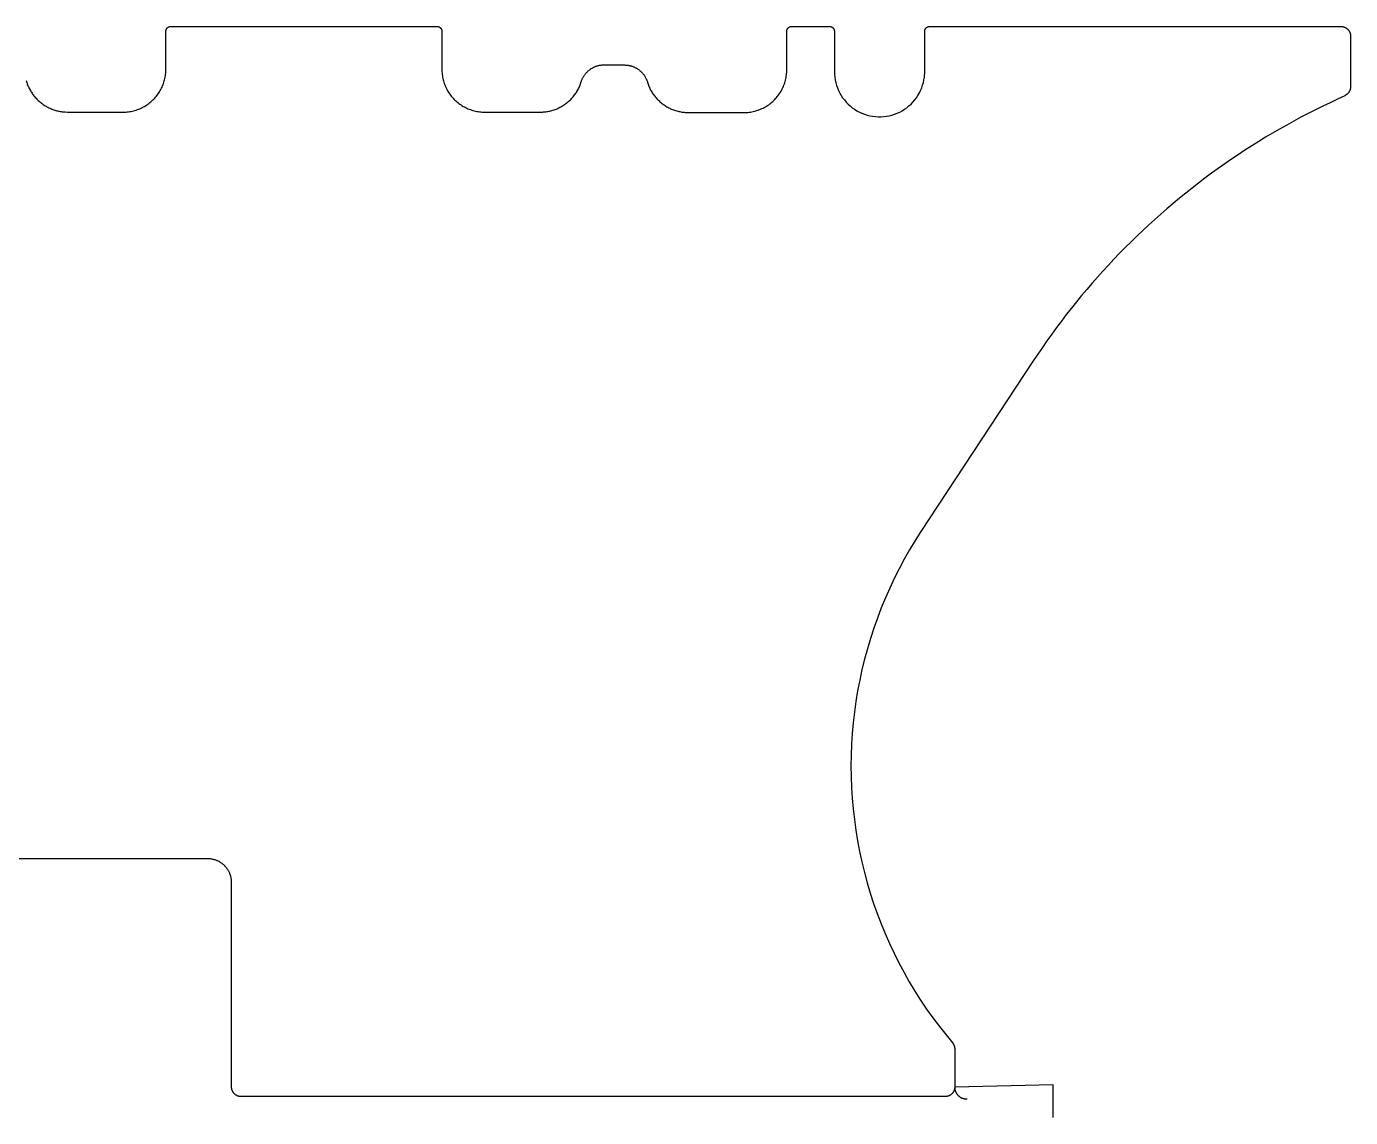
# Model space of a CAD drawing. Extents: x 15 to 3256, y 15 to 486.
# Drawn here: x 2978.2 to 3256.5, y 15 to 244.4 of the extents above; entities that cross this region are included whole.
import ezdxf

# ---------------------------------------------------------------- set-up
doc = ezdxf.new("R2010")
doc.units = 0

msp = doc.modelspace()

# ---------------------------------------------------------------- linework, layer by layer
at = {"layer": 'Layer 0', "color": 1}
for p, q in [((3007.5, 235.400009), (3007.5, 243.400009)), ((3008.5, 244.400009), (3064.5, 244.400009)), ((3065.5, 243.400009), (3065.5, 235.400009)), ((3138, 235.300003), (3138, 243.400009)), ((3139, 244.400009), (3147, 244.400009)), ((3148, 243.400009), (3148, 234.900009)), ((3167, 234.900009), (3167, 243.400009)), ((3168, 244.400009), (3254.5, 244.400009)), ((3256.5, 242.400009), (3256.5, 231.699997)), ((3099.600098, 236.300003), (3103.900146, 236.300003)), ((2986.800049, 226.400009), (2998.5, 226.400009)), ((3074.5, 226.400009), (3086.199951, 226.400009)), ((3117.300049, 226.300003), (3129, 226.300003)), ((3189.800049, 174.100006), (3166.199951, 138.199997)), ((3016.300049, 69.400002), (2974.300049, 69.400002)), ((3021.300049, 21.4), (3021.300049, 64.400002)), ((3173.300049, 29.300001), (3173.300049, 21.4)), ((3194, 21.9), (3173.300049, 21.4)), ((3194, 15), (3194, 21.9)), ((3171.300049, 19.4), (3023.300049, 19.4))]:
    msp.add_line(p, q, dxfattribs=at)
for points in [[(3007.5, 243.400009), (3007.500488, 243.430801), (3007.501953, 243.461563), (3007.50415, 243.492279), (3007.507568, 243.522903), (3007.511719, 243.553406), (3007.51709, 243.583755), (3007.523193, 243.613937), (3007.530273, 243.643921), (3007.538086, 243.673676), (3007.547119, 243.703156), (3007.556885, 243.732361), (3007.567627, 243.761246), (3007.579102, 243.789795), (3007.591553, 243.817963), (3007.604736, 243.845749), (3007.618896, 243.873108), (3007.634033, 243.900009), (3007.649902, 243.926437), (3007.666504, 243.952377), (3007.683838, 243.977783), (3007.701904, 244.00264), (3007.720947, 244.026932), (3007.740479, 244.050629), (3007.760986, 244.0737), (3007.781982, 244.096146), (3007.803955, 244.11792), (3007.826416, 244.139023), (3007.849365, 244.159409), (3007.873047, 244.179092), (3007.897461, 244.198029), (3007.922119, 244.216202), (3007.947754, 244.233612), (3007.973633, 244.250229), (3008, 244.266037), (3008.026855, 244.281021), (3008.054199, 244.295166), (3008.082031, 244.308472), (3008.110107, 244.320908), (3008.138672, 244.332474), (3008.167725, 244.34317), (3008.196777, 244.352951), (3008.226318, 244.361832), (3008.256104, 244.369812), (3008.286133, 244.376862), (3008.316162, 244.38298), (3008.34668, 244.388168), (3008.377197, 244.392426), (3008.407715, 244.395737), (3008.438477, 244.398117), (3008.5, 244.400009)], [(3064.5, 244.400009), (3064.530762, 244.399536), (3064.561523, 244.398117), (3064.592285, 244.395752), (3064.622803, 244.392441), (3064.65332, 244.388184), (3064.683594, 244.383011), (3064.713867, 244.376892), (3064.743652, 244.369843), (3064.773438, 244.361877), (3064.802979, 244.353012), (3064.832031, 244.343231), (3064.861084, 244.332565), (3064.889648, 244.321014), (3064.917725, 244.308594), (3064.945557, 244.295303), (3064.9729, 244.281174), (3064.999756, 244.266205), (3065.026123, 244.250412), (3065.052002, 244.233826), (3065.077393, 244.216431), (3065.102295, 244.198273), (3065.126465, 244.179367), (3065.150391, 244.159714), (3065.17334, 244.139343), (3065.195801, 244.118271), (3065.217529, 244.096512), (3065.23877, 244.074097), (3065.259033, 244.051041), (3065.278809, 244.027374), (3065.297607, 244.003113), (3065.315918, 243.978287), (3065.333252, 243.952896), (3065.349854, 243.927002), (3065.365723, 243.900589), (3065.380615, 243.873718), (3065.394775, 243.84639), (3065.408203, 243.818634), (3065.420654, 243.790482), (3065.432129, 243.761963), (3065.442871, 243.733109), (3065.452637, 243.703934), (3065.46167, 243.674469), (3065.469482, 243.644745), (3065.476563, 243.614792), (3065.48291, 243.584625), (3065.488037, 243.554291), (3065.492188, 243.523819), (3065.495605, 243.493225), (3065.498047, 243.46254), (3065.5, 243.401016)], [(3138, 243.400009), (3138.000488, 243.430801), (3138.001953, 243.461563), (3138.00415, 243.492279), (3138.007568, 243.522903), (3138.011719, 243.553406), (3138.01709, 243.583755), (3138.023193, 243.613937), (3138.030273, 243.643921), (3138.038086, 243.673676), (3138.047119, 243.703156), (3138.056885, 243.732361), (3138.067627, 243.761246), (3138.079102, 243.789795), (3138.091553, 243.817963), (3138.104736, 243.845749), (3138.118896, 243.873108), (3138.134033, 243.900009), (3138.149902, 243.926437), (3138.166504, 243.952377), (3138.183838, 243.977783), (3138.201904, 244.00264), (3138.220947, 244.026932), (3138.240479, 244.050629), (3138.260986, 244.0737), (3138.281982, 244.096146), (3138.303955, 244.11792), (3138.326416, 244.139023), (3138.349365, 244.159409), (3138.373047, 244.179092), (3138.397461, 244.198029), (3138.422119, 244.216202), (3138.447754, 244.233612), (3138.473633, 244.250229), (3138.5, 244.266037), (3138.526855, 244.281021), (3138.554199, 244.295166), (3138.582031, 244.308472), (3138.610107, 244.320908), (3138.638672, 244.332474), (3138.667725, 244.34317), (3138.696777, 244.352951), (3138.726318, 244.361832), (3138.756104, 244.369812), (3138.786133, 244.376862), (3138.816162, 244.38298), (3138.84668, 244.388168), (3138.877197, 244.392426), (3138.907715, 244.395737), (3138.938477, 244.398117), (3139, 244.400009)], [(3147, 244.400009), (3147.030762, 244.399536), (3147.061523, 244.398117), (3147.092285, 244.395752), (3147.122803, 244.392441), (3147.15332, 244.388184), (3147.183594, 244.383011), (3147.213867, 244.376892), (3147.243652, 244.369843), (3147.273438, 244.361877), (3147.302979, 244.353012), (3147.332031, 244.343231), (3147.361084, 244.332565), (3147.389648, 244.321014), (3147.417725, 244.308594), (3147.445557, 244.295303), (3147.4729, 244.281174), (3147.499756, 244.266205), (3147.526123, 244.250412), (3147.552002, 244.233826), (3147.577393, 244.216431), (3147.602295, 244.198273), (3147.626465, 244.179367), (3147.650391, 244.159714), (3147.67334, 244.139343), (3147.695801, 244.118271), (3147.717529, 244.096512), (3147.73877, 244.074097), (3147.759033, 244.051041), (3147.778809, 244.027374), (3147.797607, 244.003113), (3147.815918, 243.978287), (3147.833252, 243.952896), (3147.849854, 243.927002), (3147.865723, 243.900589), (3147.880615, 243.873718), (3147.894775, 243.84639), (3147.908203, 243.818634), (3147.920654, 243.790482), (3147.932129, 243.761963), (3147.942871, 243.733109), (3147.952637, 243.703934), (3147.96167, 243.674469), (3147.969482, 243.644745), (3147.976563, 243.614792), (3147.98291, 243.584625), (3147.988037, 243.554291), (3147.992188, 243.523819), (3147.995605, 243.493225), (3147.998047, 243.46254), (3148, 243.401016)], [(3167, 243.400009), (3167.000488, 243.430801), (3167.001953, 243.461563), (3167.00415, 243.492279), (3167.007568, 243.522903), (3167.011719, 243.553406), (3167.01709, 243.583755), (3167.023193, 243.613937), (3167.030273, 243.643921), (3167.038086, 243.673676), (3167.047119, 243.703156), (3167.056885, 243.732361), (3167.067627, 243.761246), (3167.079102, 243.789795), (3167.091553, 243.817963), (3167.104736, 243.845749), (3167.118896, 243.873108), (3167.134033, 243.900009), (3167.149902, 243.926437), (3167.166504, 243.952377), (3167.183838, 243.977783), (3167.201904, 244.00264), (3167.220947, 244.026932), (3167.240479, 244.050629), (3167.260986, 244.0737), (3167.281982, 244.096146), (3167.303955, 244.11792), (3167.326416, 244.139023), (3167.349365, 244.159409), (3167.373047, 244.179092), (3167.397461, 244.198029), (3167.422119, 244.216202), (3167.447754, 244.233612), (3167.473633, 244.250229), (3167.5, 244.266037), (3167.526855, 244.281021), (3167.554199, 244.295166), (3167.582031, 244.308472), (3167.610107, 244.320908), (3167.638672, 244.332474), (3167.667725, 244.34317), (3167.696777, 244.352951), (3167.726318, 244.361832), (3167.756104, 244.369812), (3167.786133, 244.376862), (3167.816162, 244.38298), (3167.84668, 244.388168), (3167.877197, 244.392426), (3167.907715, 244.395737), (3167.938477, 244.398117), (3168, 244.400009)], [(3254.5, 244.400009), (3254.561523, 244.399063), (3254.623047, 244.396225), (3254.684326, 244.391495), (3254.745605, 244.384872), (3254.806641, 244.376373), (3254.867188, 244.365997), (3254.92749, 244.35376), (3254.987549, 244.339676), (3255.046875, 244.323761), (3255.105957, 244.306015), (3255.164307, 244.286469), (3255.221924, 244.265121), (3255.279053, 244.24202), (3255.335449, 244.217163), (3255.390869, 244.190598), (3255.445557, 244.162323), (3255.499512, 244.132401), (3255.552246, 244.100815), (3255.604004, 244.067627), (3255.654785, 244.032852), (3255.70459, 243.996536), (3255.753174, 243.95871), (3255.800537, 243.919403), (3255.84668, 243.878662), (3255.891602, 243.836517), (3255.935059, 243.793015), (3255.977295, 243.748184), (3256.018066, 243.702072), (3256.057373, 243.654739), (3256.095215, 243.606216), (3256.131592, 243.556549), (3256.166504, 243.505783), (3256.199707, 243.453979), (3256.231445, 243.401169), (3256.261475, 243.347412), (3256.289795, 243.292755), (3256.316406, 243.237244), (3256.341309, 243.180954), (3256.364502, 243.123917), (3256.385742, 243.066193), (3256.405518, 243.007843), (3256.423096, 242.948914), (3256.439209, 242.889465), (3256.453369, 242.829559), (3256.465576, 242.769241), (3256.476074, 242.708572), (3256.484619, 242.647614), (3256.491211, 242.586426), (3256.496094, 242.525055), (3256.5, 242.402008)], [(2998.5, 226.400009), (2998.777344, 226.404282), (2999.054443, 226.417099), (2999.331055, 226.438446), (2999.606689, 226.468307), (2999.881348, 226.506653), (3000.154785, 226.553452), (3000.426514, 226.608643), (3000.696533, 226.67218), (3000.9646, 226.744019), (3001.22998, 226.824066), (3001.49292, 226.912262), (3001.753174, 227.00853), (3002.010254, 227.112747), (3002.263916, 227.224854), (3002.513916, 227.344727), (3002.760254, 227.472229), (3003.002686, 227.607285), (3003.240479, 227.749725), (3003.474121, 227.899445), (3003.702881, 228.056274), (3003.926758, 228.220093), (3004.145264, 228.390717), (3004.358643, 228.568008), (3004.566406, 228.751785), (3004.768311, 228.941879), (3004.964355, 229.138092), (3005.154297, 229.340271), (3005.337891, 229.548203), (3005.514893, 229.761688), (3005.685303, 229.98053), (3005.848877, 230.204514), (3006.005615, 230.433426), (3006.155029, 230.667068), (3006.297119, 230.905212), (3006.432129, 231.147614), (3006.559326, 231.394058), (3006.678955, 231.644302), (3006.790771, 231.898117), (3006.894775, 232.155258), (3006.990723, 232.415466), (3007.078613, 232.678528), (3007.158447, 232.944168), (3007.22998, 233.212143), (3007.293213, 233.482193), (3007.348145, 233.754074), (3007.394775, 234.027512), (3007.432861, 234.302246), (3007.462402, 234.578033), (3007.483398, 234.854599), (3007.5, 235.409012)], [(3065.5, 235.400009), (3065.50415, 235.122849), (3065.51709, 234.845963), (3065.53833, 234.569595), (3065.568115, 234.294022), (3065.606445, 234.019485), (3065.65332, 233.746262), (3065.708252, 233.474609), (3065.771729, 233.204788), (3065.843506, 232.937042), (3065.923584, 232.671646), (3066.011719, 232.408813), (3066.107666, 232.148834), (3066.211914, 231.891937), (3066.32373, 231.638367), (3066.443604, 231.388367), (3066.570801, 231.142181), (3066.705811, 230.900009), (3066.848145, 230.662125), (3066.997559, 230.428726), (3067.154297, 230.200058), (3067.317871, 229.976303), (3067.488281, 229.757706), (3067.665283, 229.544449), (3067.848877, 229.336761), (3068.038818, 229.134811), (3068.234863, 228.938812), (3068.436768, 228.748932), (3068.644531, 228.565369), (3068.857666, 228.38829), (3069.076172, 228.217865), (3069.300049, 228.054245), (3069.528809, 227.897598), (3069.762207, 227.748062), (3070, 227.605789), (3070.242188, 227.470901), (3070.488281, 227.343552), (3070.738281, 227.223831), (3070.991943, 227.111862), (3071.248779, 227.007767), (3071.508789, 226.911621), (3071.771729, 226.823532), (3072.037109, 226.743591), (3072.304688, 226.671844), (3072.574463, 226.608383), (3072.846191, 226.553253), (3073.119385, 226.506531), (3073.394043, 226.468231), (3073.669678, 226.4384), (3073.946045, 226.417084), (3074.5, 226.400009)], [(3094.800049, 232.799988), (3094.838867, 232.918839), (3094.880615, 233.036697), (3094.925293, 233.153488), (3094.972656, 233.269119), (3095.023193, 233.383545), (3095.076416, 233.496674), (3095.132324, 233.608444), (3095.191162, 233.718796), (3095.252441, 233.827652), (3095.31665, 233.934937), (3095.383545, 234.040604), (3095.452881, 234.144577), (3095.524902, 234.24678), (3095.599609, 234.347183), (3095.676514, 234.445679), (3095.755859, 234.542252), (3095.837646, 234.63681), (3095.921875, 234.729294), (3096.008057, 234.819672), (3096.09668, 234.907883), (3096.1875, 234.993851), (3096.280518, 235.077545), (3096.375244, 235.15889), (3096.472168, 235.237869), (3096.571045, 235.314392), (3096.671875, 235.388458), (3096.774414, 235.459976), (3096.878662, 235.528931), (3096.984619, 235.595276), (3097.092285, 235.658966), (3097.201416, 235.719955), (3097.312012, 235.778229), (3097.424072, 235.833725), (3097.537354, 235.886414), (3097.6521, 235.936264), (3097.767822, 235.983261), (3097.884766, 236.027359), (3098.00293, 236.068542), (3098.12207, 236.106766), (3098.241943, 236.142029), (3098.362793, 236.174286), (3098.484131, 236.203552), (3098.606445, 236.229767), (3098.729248, 236.252945), (3098.852783, 236.273056), (3098.976563, 236.2901), (3099.10083, 236.304062), (3099.225342, 236.314926), (3099.350098, 236.322693), (3099.600098, 236.328903)], [(3103.900146, 236.300003), (3104.026367, 236.298416), (3104.152344, 236.29364), (3104.27832, 236.285675), (3104.404053, 236.274551), (3104.529297, 236.260254), (3104.654297, 236.242798), (3104.778809, 236.222198), (3104.902832, 236.198456), (3105.026123, 236.1716), (3105.148682, 236.141632), (3105.270264, 236.108597), (3105.391357, 236.072495), (3105.51123, 236.033356), (3105.630127, 235.991196), (3105.748047, 235.946045), (3105.864502, 235.897934), (3105.97998, 235.846909), (3106.093994, 235.792984), (3106.206787, 235.736191), (3106.317871, 235.676575), (3106.42749, 235.614182), (3106.535645, 235.549026), (3106.64209, 235.481186), (3106.746582, 235.41066), (3106.849365, 235.337524), (3106.950439, 235.261826), (3107.049316, 235.183594), (3107.146484, 235.102905), (3107.241211, 235.019775), (3107.333984, 234.93428), (3107.424805, 234.846481), (3107.513184, 234.756424), (3107.599121, 234.664154), (3107.682861, 234.569748), (3107.76416, 234.473251), (3107.843018, 234.374756), (3107.919189, 234.274277), (3107.993164, 234.171921), (3108.064209, 234.067734), (3108.132813, 233.961777), (3108.198486, 233.854126), (3108.261719, 233.744858), (3108.322021, 233.634018), (3108.379395, 233.521713), (3108.434082, 233.407974), (3108.48584, 233.292892), (3108.534668, 233.176559), (3108.580566, 233.059021), (3108.623291, 232.940353), (3108.700195, 232.699982)], [(3129, 226.300003), (3129.277344, 226.304276), (3129.554443, 226.317093), (3129.831055, 226.33844), (3130.106689, 226.368301), (3130.381348, 226.406647), (3130.654785, 226.453445), (3130.926514, 226.508636), (3131.196533, 226.572174), (3131.4646, 226.644012), (3131.72998, 226.72406), (3131.99292, 226.812256), (3132.253174, 226.908524), (3132.510254, 227.012741), (3132.763916, 227.124847), (3133.013916, 227.24472), (3133.260254, 227.372223), (3133.502686, 227.507278), (3133.740479, 227.649719), (3133.974121, 227.799438), (3134.202881, 227.956268), (3134.426758, 228.120087), (3134.645264, 228.29071), (3134.858643, 228.468002), (3135.066406, 228.651779), (3135.268311, 228.841873), (3135.464355, 229.038086), (3135.654297, 229.240265), (3135.837891, 229.448196), (3136.014893, 229.661682), (3136.185303, 229.880524), (3136.348877, 230.104507), (3136.505615, 230.33342), (3136.655029, 230.567062), (3136.797119, 230.805206), (3136.932129, 231.047607), (3137.059326, 231.294052), (3137.178955, 231.544296), (3137.290771, 231.798111), (3137.394775, 232.055252), (3137.490723, 232.31546), (3137.578613, 232.578522), (3137.658447, 232.844162), (3137.72998, 233.112137), (3137.793213, 233.382187), (3137.848145, 233.654068), (3137.894775, 233.927505), (3137.932861, 234.20224), (3137.962402, 234.478027), (3137.983398, 234.754593), (3138, 235.309006)], [(3148, 234.900009), (3148.018066, 234.314987), (3148.072021, 233.732193), (3148.161865, 233.153839), (3148.287109, 232.582108), (3148.447266, 232.019165), (3148.641846, 231.467163), (3148.870117, 230.928192), (3149.131104, 230.404297), (3149.423828, 229.897476), (3149.747314, 229.409637), (3150.100098, 228.942627), (3150.480957, 228.498245), (3150.888428, 228.078156), (3151.321045, 227.68396), (3151.7771, 227.317154), (3152.255127, 226.979141), (3152.752686, 226.671188), (3153.268555, 226.39447), (3153.800293, 226.150024), (3154.346191, 225.938812), (3154.904053, 225.761597), (3155.47168, 225.61908), (3156.047119, 225.51178), (3156.62793, 225.440125), (3157.212158, 225.404373), (3157.797363, 225.404663), (3158.381592, 225.440994), (3158.962402, 225.513229), (3159.537598, 225.621109), (3160.105225, 225.764191), (3160.662842, 225.941956), (3161.208496, 226.153717), (3161.73999, 226.398682), (3162.255371, 226.675919), (3162.75293, 226.984375), (3163.230469, 227.322876), (3163.686035, 227.690125), (3164.118408, 228.084747), (3164.525391, 228.505249), (3164.906006, 228.950012), (3165.258301, 229.417358), (3165.581055, 229.905518), (3165.873291, 230.412643), (3166.133789, 230.936798), (3166.361572, 231.475983), (3166.55542, 232.028183), (3166.715088, 232.591278), (3166.839844, 233.163132), (3166.929199, 233.741577), (3167, 234.909515)], [(2978.123291, 233.040359), (2978.200195, 232.799988)], [(2978.200195, 232.799942), (2978.267822, 232.585419), (2978.341064, 232.37265), (2978.419434, 232.161774), (2978.503174, 231.952942), (2978.592285, 231.746262), (2978.686279, 231.54187), (2978.7854, 231.339905), (2978.889648, 231.140488), (2978.998779, 230.943741), (2979.112793, 230.749786), (2979.231689, 230.558746), (2979.355225, 230.370743), (2979.483398, 230.185898), (2979.616211, 230.004318), (2979.753662, 229.826126), (2979.895508, 229.651428), (2980.041504, 229.480331), (2980.191895, 229.312943), (2980.346436, 229.149384), (2980.504883, 228.989746), (2980.66748, 228.834122), (2980.83374, 228.682617), (2981.003906, 228.535324), (2981.17749, 228.392334), (2981.354736, 228.253738), (2981.5354, 228.119629), (2981.719482, 227.990082), (2981.906494, 227.865173), (2982.09668, 227.74501), (2982.290039, 227.629623), (2982.48584, 227.519135), (2982.68457, 227.413574), (2982.885986, 227.313019), (2983.0896, 227.217545), (2983.295654, 227.127197), (2983.503906, 227.042038), (2983.714355, 226.962128), (2983.926514, 226.887497), (2984.140625, 226.818207), (2984.356201, 226.754303), (2984.573486, 226.695831), (2984.792236, 226.642807), (2985.012207, 226.595276), (2985.233154, 226.553253), (2985.455078, 226.5168), (2985.677979, 226.485901), (2985.901611, 226.460602), (2986.125732, 226.440903), (2986.350342, 226.426834), (2986.800049, 226.415573)], [(3086.199951, 226.400009), (3086.425293, 226.402832), (3086.650635, 226.411301), (3086.875488, 226.4254), (3087.100098, 226.445129), (3087.323975, 226.470474), (3087.547119, 226.501419), (3087.769531, 226.537949), (3087.990967, 226.580032), (3088.211426, 226.62764), (3088.43042, 226.680771), (3088.647949, 226.739349), (3088.864014, 226.80336), (3089.078613, 226.872772), (3089.29126, 226.947525), (3089.501953, 227.027588), (3089.710449, 227.1129), (3089.916992, 227.2034), (3090.12085, 227.299042), (3090.32251, 227.399765), (3090.521729, 227.505508), (3090.718018, 227.616211), (3090.911377, 227.731781), (3091.102051, 227.852158), (3091.289551, 227.97728), (3091.473633, 228.107056), (3091.654785, 228.241394), (3091.832275, 228.380234), (3092.006348, 228.523468), (3092.176514, 228.671021), (3092.343262, 228.8228), (3092.506104, 228.978683), (3092.664795, 229.138611), (3092.81958, 229.30246), (3092.970215, 229.470139), (3093.116699, 229.641525), (3093.258545, 229.816528), (3093.39624, 229.995026), (3093.529297, 230.176926), (3093.657715, 230.362091), (3093.781494, 230.55043), (3093.900635, 230.741791), (3094.014893, 230.936081), (3094.124268, 231.133179), (3094.228516, 231.332947), (3094.327881, 231.535263), (3094.422119, 231.740005), (3094.51123, 231.947037), (3094.594971, 232.15625), (3094.673584, 232.367477), (3094.814941, 232.795532)], [(3108.700195, 232.699966), (3108.767822, 232.485443), (3108.841064, 232.272675), (3108.919434, 232.061798), (3109.003174, 231.852966), (3109.092041, 231.646286), (3109.186279, 231.441895), (3109.2854, 231.239929), (3109.389648, 231.040512), (3109.498779, 230.843765), (3109.612793, 230.649811), (3109.731689, 230.458771), (3109.855225, 230.270767), (3109.983398, 230.085922), (3110.116211, 229.904343), (3110.253662, 229.726151), (3110.395508, 229.551453), (3110.541504, 229.380356), (3110.691895, 229.212967), (3110.846436, 229.049408), (3111.004883, 228.889771), (3111.16748, 228.734146), (3111.33374, 228.582626), (3111.503906, 228.435333), (3111.67749, 228.292358), (3111.854736, 228.153763), (3112.0354, 228.019638), (3112.219482, 227.890106), (3112.406494, 227.765198), (3112.59668, 227.64502), (3112.790039, 227.529648), (3112.98584, 227.419144), (3113.18457, 227.313599), (3113.385986, 227.213043), (3113.5896, 227.117569), (3113.795654, 227.027222), (3114.003906, 226.942062), (3114.214355, 226.862137), (3114.426514, 226.787521), (3114.640625, 226.718231), (3114.856201, 226.654327), (3115.073486, 226.59584), (3115.292236, 226.542816), (3115.512207, 226.495285), (3115.733154, 226.453278), (3115.955078, 226.416809), (3116.177979, 226.385925), (3116.401611, 226.360626), (3116.625732, 226.340927), (3116.850342, 226.326843), (3117.300049, 226.315582)], [(3256.5, 231.701996), (3256.499512, 231.655991), (3256.498047, 231.610001), (3256.495361, 231.564072), (3256.491699, 231.518204), (3256.487061, 231.472443), (3256.481201, 231.426788), (3256.474365, 231.381287), (3256.466553, 231.335953), (3256.457764, 231.290817), (3256.447754, 231.24588), (3256.436768, 231.201202), (3256.424805, 231.156784), (3256.411865, 231.11264), (3256.397705, 231.068817), (3256.382813, 231.02533), (3256.366699, 230.982208), (3256.349854, 230.939453), (3256.331787, 230.89711), (3256.312744, 230.855179), (3256.292969, 230.813705), (3256.271973, 230.77269), (3256.250244, 230.732178), (3256.227539, 230.692169), (3256.203857, 230.652695), (3256.179443, 230.613785), (3256.153809, 230.575439), (3256.127686, 230.537689), (3256.100342, 230.500565), (3256.07251, 230.464066), (3256.043457, 230.428223), (3256.013916, 230.393051), (3255.983398, 230.358566), (3255.952148, 230.324799), (3255.920166, 230.291763), (3255.887451, 230.25946), (3255.854004, 230.227936), (3255.81958, 230.197174), (3255.784668, 230.167221), (3255.749268, 230.138077), (3255.712891, 230.109741), (3255.676025, 230.082275), (3255.638428, 230.055649), (3255.600342, 230.029892), (3255.561523, 230.00502), (3255.522461, 229.981049), (3255.482666, 229.957993), (3255.442139, 229.935852), (3255.401367, 229.914642), (3255.360107, 229.894379), (3255.276123, 229.856735)], [(3255.300293, 229.800034), (3253.743896, 229.094421), (3252.195557, 228.371445), (3250.655273, 227.631241), (3249.123535, 226.873871), (3247.600342, 226.099442), (3246.085693, 225.308044), (3244.580078, 224.499802), (3243.08374, 223.674774), (3241.596436, 222.833084), (3240.118652, 221.974838), (3238.650879, 221.100159), (3237.192627, 220.209122), (3235.744629, 219.301865), (3234.306641, 218.378479), (3232.87915, 217.439102), (3231.462158, 216.483841), (3230.056152, 215.512802), (3228.660889, 214.526138), (3227.276855, 213.523941), (3225.904053, 212.506348), (3224.542725, 211.473495), (3223.192871, 210.425491), (3221.85498, 209.362488), (3220.529053, 208.284592), (3219.215088, 207.191971), (3217.913574, 206.084732), (3216.624268, 204.963043), (3215.347656, 203.827011), (3214.083984, 202.676788), (3212.833252, 201.512543), (3211.595459, 200.334381), (3210.37085, 199.142471), (3209.159668, 197.936966), (3207.962158, 196.718018), (3206.778076, 195.485748), (3205.608154, 194.240356), (3204.451904, 192.981949), (3203.310059, 191.710724), (3202.182373, 190.426819), (3201.069092, 189.130402), (3199.970215, 187.82164), (3198.88623, 186.500687), (3197.816895, 185.167694), (3196.762695, 183.822845), (3195.723389, 182.466324), (3194.699463, 181.098267), (3193.690918, 179.718857), (3192.697754, 178.328262), (3191.720215, 176.926682), (3189.812744, 174.091843)], [(3166.199951, 138.199982), (3164.982666, 136.288635), (3163.813965, 134.34726), (3162.694336, 132.37706), (3161.624756, 130.379303), (3160.605957, 128.355255), (3159.638184, 126.306198), (3158.722412, 124.233429), (3157.859131, 122.13826), (3157.048828, 120.022018), (3156.292236, 117.886055), (3155.589355, 115.731712), (3154.941162, 113.560364), (3154.347656, 111.373375), (3153.80957, 109.17215), (3153.326904, 106.958069), (3152.900391, 104.732544), (3152.529785, 102.496979), (3152.21582, 100.252792), (3151.958252, 98.001419), (3151.757324, 95.744263), (3151.613525, 93.48278), (3151.526611, 91.218384), (3151.496826, 88.952522), (3151.523926, 86.68663), (3151.608398, 84.422134), (3151.749512, 82.160484), (3151.94751, 79.903099), (3152.202393, 77.651421), (3152.513916, 75.406876), (3152.881836, 73.170876), (3153.305908, 70.944855), (3153.785889, 68.730217), (3154.321533, 66.528358), (3154.912354, 64.340683), (3155.558105, 62.168579), (3156.258301, 60.013416), (3157.012695, 57.876568), (3157.820313, 55.759384), (3158.681396, 53.663208), (3159.594727, 51.589371), (3160.559814, 49.539185), (3161.576416, 47.513947), (3162.643799, 45.514946), (3163.760986, 43.543449), (3164.92749, 41.6007), (3166.142578, 39.687939), (3167.405273, 37.80637), (3168.715088, 35.957191), (3170.071045, 34.141575), (3172.918213, 30.615286)], [(3021.300049, 64.404999), (3021.297607, 64.558876), (3021.290283, 64.712601), (3021.27832, 64.866028), (3021.261475, 65.019012), (3021.240234, 65.171417), (3021.214111, 65.323082), (3021.18335, 65.473877), (3021.147949, 65.623657), (3021.108154, 65.772278), (3021.063477, 65.919594), (3021.014404, 66.065475), (3020.960938, 66.20977), (3020.903076, 66.352356), (3020.84082, 66.493095), (3020.77417, 66.631851), (3020.703369, 66.768494), (3020.628418, 66.902885), (3020.549316, 67.034912), (3020.466309, 67.164436), (3020.379395, 67.291351), (3020.28833, 67.41552), (3020.193604, 67.536835), (3020.095215, 67.655174), (3019.993408, 67.770432), (3019.887939, 67.8825), (3019.779053, 67.991264), (3019.666748, 68.096626), (3019.551514, 68.198494), (3019.433105, 68.296753), (3019.311523, 68.391327), (3019.187256, 68.482117), (3019.060303, 68.569038), (3018.930664, 68.652016), (3018.798584, 68.730957), (3018.664063, 68.805801), (3018.527344, 68.876472), (3018.388672, 68.942902), (3018.247803, 69.005028), (3018.105225, 69.06279), (3017.960693, 69.116135), (3017.814941, 69.165009), (3017.66748, 69.209373), (3017.518799, 69.249176), (3017.369141, 69.284386), (3017.218262, 69.314972), (3017.066406, 69.340904), (3016.914063, 69.362152), (3016.760986, 69.3787), (3016.607666, 69.390533), (3016.300049, 69.400002)], [(3172.900146, 30.599953), (3172.91626, 30.578089), (3172.932129, 30.556005), (3172.947754, 30.533709), (3172.962891, 30.511202), (3172.977783, 30.488489), (3172.992432, 30.465576), (3173.006836, 30.442467), (3173.020996, 30.419163), (3173.034668, 30.395672), (3173.047852, 30.371998), (3173.061035, 30.348143), (3173.07373, 30.324112), (3173.086182, 30.299911), (3173.098145, 30.275543), (3173.109863, 30.251015), (3173.121338, 30.226328), (3173.132324, 30.201488), (3173.143066, 30.1765), (3173.153564, 30.151369), (3173.163574, 30.126099), (3173.17334, 30.100695), (3173.182617, 30.075161), (3173.19165, 30.049503), (3173.200195, 30.023724), (3173.208496, 29.997829), (3173.216553, 29.971827), (3173.224121, 29.945715), (3173.231445, 29.919504), (3173.238281, 29.893198), (3173.244873, 29.866798), (3173.250977, 29.840315), (3173.256836, 29.813749), (3173.262207, 29.787106), (3173.267334, 29.760391), (3173.271973, 29.733612), (3173.276367, 29.706768), (3173.280273, 29.679871), (3173.283936, 29.65292), (3173.287354, 29.625921), (3173.290039, 29.598883), (3173.292725, 29.571806), (3173.294922, 29.544699), (3173.296631, 29.517563), (3173.298096, 29.490408), (3173.299072, 29.463234), (3173.299805, 29.436049), (3173.300049, 29.408857), (3173.300049, 29.381664), (3173.299561, 29.354475), (3173.297607, 29.300125)], [(3023.300049, 19.4), (3023.238525, 19.400948), (3023.177002, 19.403793), (3023.115479, 19.408531), (3023.054199, 19.415159), (3022.993164, 19.423668), (3022.932617, 19.434053), (3022.87207, 19.446302), (3022.812256, 19.460405), (3022.752686, 19.476349), (3022.693848, 19.494116), (3022.635254, 19.513691), (3022.577637, 19.535055), (3022.520508, 19.558189), (3022.464111, 19.583069), (3022.408691, 19.609674), (3022.35376, 19.637976), (3022.300049, 19.66795), (3022.24707, 19.699566), (3022.195313, 19.732796), (3022.144531, 19.767607), (3022.094727, 19.803965), (3022.046143, 19.841839), (3021.998779, 19.881189), (3021.952637, 19.921982), (3021.907715, 19.964176), (3021.864258, 20.007732), (3021.822021, 20.052608), (3021.78125, 20.098763), (3021.741943, 20.146152), (3021.704102, 20.194731), (3021.667725, 20.244452), (3021.632813, 20.295269), (3021.599609, 20.347134), (3021.568115, 20.4), (3021.538086, 20.453812), (3021.509766, 20.508522), (3021.483154, 20.564077), (3021.458252, 20.620426), (3021.435059, 20.677515), (3021.413818, 20.735289), (3021.394287, 20.793692), (3021.376465, 20.852673), (3021.360352, 20.91217), (3021.346436, 20.972132), (3021.333984, 21.032497), (3021.32373, 21.093214), (3021.315186, 21.154221), (3021.308594, 21.21546), (3021.303955, 21.276875), (3021.300049, 21.4)], [(3173.300049, 21.402), (3173.299072, 21.34037), (3173.296387, 21.278797), (3173.291748, 21.217339), (3173.285156, 21.156054), (3173.276611, 21.094999), (3173.266357, 21.034237), (3173.25415, 20.97382), (3173.23999, 20.913809), (3173.224121, 20.854259), (3173.206299, 20.795227), (3173.186768, 20.736771), (3173.165527, 20.678944), (3173.142334, 20.621801), (3173.117676, 20.565397), (3173.091064, 20.509787), (3173.062744, 20.455023), (3173.032715, 20.401155), (3173.001221, 20.348236), (3172.968018, 20.296316), (3172.933105, 20.245445), (3172.896729, 20.195669), (3172.858887, 20.147039), (3172.81958, 20.099598), (3172.778809, 20.053391), (3172.736572, 20.008465), (3172.693115, 19.964859), (3172.648193, 19.922617), (3172.602051, 19.881777), (3172.554688, 19.842381), (3172.505859, 19.804462), (3172.456299, 19.768059), (3172.405518, 19.733208), (3172.353516, 19.699938), (3172.300537, 19.668283), (3172.246826, 19.638273), (3172.192139, 19.609936), (3172.136475, 19.5833), (3172.080078, 19.558388), (3172.022949, 19.535225), (3171.965088, 19.513834), (3171.906738, 19.494234), (3171.847656, 19.476444), (3171.788086, 19.460482), (3171.728271, 19.446362), (3171.667725, 19.434097), (3171.606934, 19.423698), (3171.545898, 19.415178), (3171.484619, 19.408543), (3171.42334, 19.403797), (3171.300049, 19.4)], [(3173.300049, 21.4), (3173.30127, 21.321054), (3173.304932, 21.242188), (3173.311279, 21.163479), (3173.320068, 21.085007), (3173.331055, 21.006847), (3173.344727, 20.929081), (3173.36084, 20.851784), (3173.379395, 20.775032), (3173.400391, 20.698906), (3173.423584, 20.623478), (3173.449463, 20.548824), (3173.477539, 20.475021), (3173.507813, 20.40214), (3173.540527, 20.330254), (3173.575439, 20.259434), (3173.612549, 20.189753), (3173.651855, 20.121279), (3173.693359, 20.054079), (3173.736816, 19.988222), (3173.782471, 19.923775), (3173.830078, 19.860798), (3173.879639, 19.799356), (3173.931152, 19.739513), (3173.984619, 19.681324), (3174.039795, 19.624851), (3174.09668, 19.570147), (3174.155273, 19.517269), (3174.215576, 19.466269), (3174.277344, 19.417198), (3174.34082, 19.370104), (3174.405518, 19.325035), (3174.471924, 19.282036), (3174.539307, 19.241148), (3174.608154, 19.202414), (3174.678223, 19.165873), (3174.749268, 19.131559), (3174.821289, 19.099508), (3174.894531, 19.069752), (3174.968506, 19.04232), (3175.043457, 19.017239), (3175.119141, 18.994535), (3175.195313, 18.974232), (3175.272217, 18.956347), (3175.349609, 18.940899), (3175.42749, 18.927902), (3175.505859, 18.917374), (3175.584473, 18.909321), (3175.663086, 18.903751), (3175.741943, 18.900673), (3175.899902, 18.901995)]]:
    msp.add_lwpolyline(points, dxfattribs=at)

doc.saveas('drawing.dxf')
